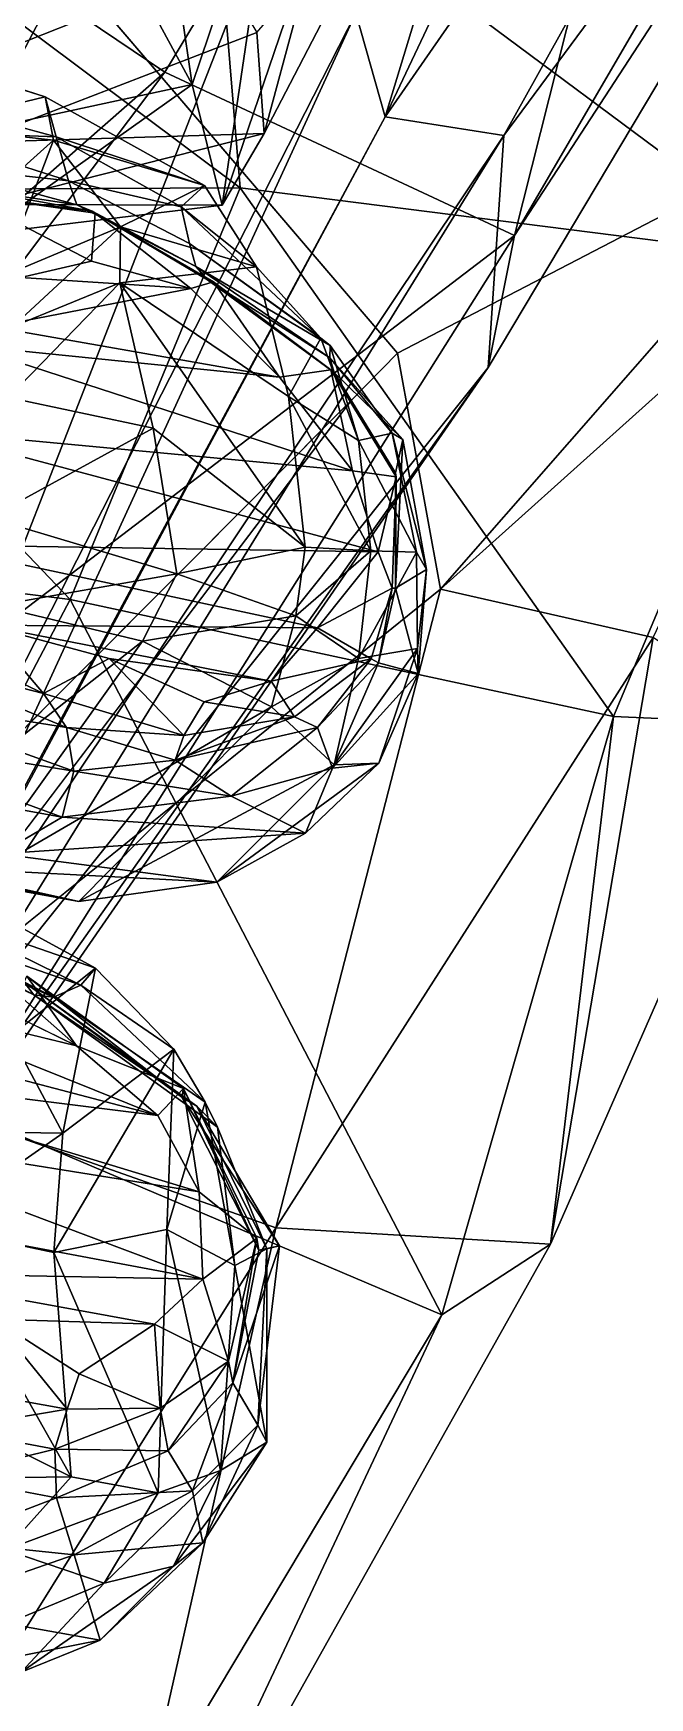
# Model space of a CAD drawing. Header units: metres. Extents: x -8 to 76, y -116 to 59.
# Drawn here: x 28.89 to 35.53, y -99.74 to -81.77 of the extents above; entities that cross this region are included whole.
import ezdxf

# ---------------------------------------------------------------- set-up
doc = ezdxf.new("R2010")
doc.units = ezdxf.units.M

msp = doc.modelspace()

# ---------------------------------------------------------------- linework, layer by layer
at = {"layer": 'jaw_lower_half'}
for points in [[(37.536, -70.228, -44.39), (30.308, -82.195, -47.654), (26.154, -79.391, -46.079)], [(37.536, -70.228, -44.39), (34.075, -83.957, -44.549), (30.308, -82.195, -47.654)], [(37.536, -70.228, -44.39), (40.73, -72.527, -41.909), (34.075, -83.957, -44.549)], [(32.681, -82.675, -20.097), (36.074, -71.516, -15.13), (32.364, -81.559, -15.783)], [(32.681, -82.675, -20.097), (37.698, -72.06, -18.638), (36.074, -71.516, -15.13)], [(39.739, -72.495, -25.278), (37.698, -72.06, -18.638), (32.681, -82.675, -20.097)], [(33.963, -82.878, -28.316), (39.739, -72.495, -25.278), (32.681, -82.675, -20.097)], [(40.799, -73.621, -37.372), (39.739, -72.495, -25.278), (33.963, -82.878, -28.316)], [(34.075, -83.957, -44.549), (40.73, -72.527, -41.909), (40.799, -73.621, -37.372)], [(33.794, -85.384, -40.682), (40.799, -73.621, -37.372), (33.963, -82.878, -28.316)], [(34.075, -83.957, -44.549), (40.799, -73.621, -37.372), (33.794, -85.384, -40.682)], [(26.154, -79.391, -46.079), (30.308, -82.195, -47.654), (18.667, -92.412, -48.655)], [(28.261, -79.35, -11.106), (26.623, -92.825, -12.296), (31.203, -81.089, -12.73)], [(32.364, -81.559, -15.783), (31.203, -81.089, -12.73), (26.623, -92.825, -12.296)], [(26.862, -93.553, -16.154), (32.364, -81.559, -15.783), (26.623, -92.825, -12.296)], [(32.681, -82.675, -20.097), (32.364, -81.559, -15.783), (26.862, -93.553, -16.154)], [(30.308, -82.195, -47.654), (22.119, -93.095, -49.733), (18.667, -92.412, -48.655)], [(30.308, -82.195, -47.654), (34.075, -83.957, -44.549), (22.119, -93.095, -49.733)], [(26.839, -93.538, -20.877), (32.681, -82.675, -20.097), (26.862, -93.553, -16.154)], [(33.963, -82.878, -28.316), (32.681, -82.675, -20.097), (26.839, -93.538, -20.877)], [(27.717, -93.005, -30.831), (33.963, -82.878, -28.316), (26.839, -93.538, -20.877)], [(33.794, -85.384, -40.682), (33.963, -82.878, -28.316), (27.717, -93.005, -30.831)], [(34.075, -83.957, -44.549), (26.869, -95.402, -46.458), (22.119, -93.095, -49.733)], [(26.869, -95.402, -46.458), (34.075, -83.957, -44.549), (33.794, -85.384, -40.682)], [(26.869, -95.402, -46.458), (33.794, -85.384, -40.682), (27.911, -93.697, -41.78)], [(27.911, -93.697, -41.78), (33.794, -85.384, -40.682), (27.717, -93.005, -30.831)]]:
    msp.add_3dface(points, dxfattribs=at)
at = {"layer": 'jaw_upper_half', "invisible_edges": 1}
for points in [[(32.314, -85.738, 35.957), (25.882, -77.105, 43.837), (26.31, -91.77, 36.527)], [(25.882, -77.105, 43.837), (32.314, -85.738, 35.957), (32.816, -85.228, 35.912)], [(32.314, -85.738, 35.957), (33.279, -87.776, 28.931), (32.816, -85.228, 35.912)], [(33.279, -87.776, 28.931), (32.314, -85.738, 35.957), (26.806, -93.01, 32.579)]]:
    msp.add_3dface(points, dxfattribs=at)
at = {"layer": 'jaw_upper_half'}
for points in [[(25.882, -77.105, 43.837), (32.816, -85.228, 35.912), (40.646, -81.152, 32.388)], [(37.915, -78.535, 10.093), (37.213, -84.215, 10.072), (30.788, -79.433, 12.568)], [(25.588, -79.296, 12.524), (31.118, -83.443, 12.285), (25.074, -83.47, 13.222)], [(25.588, -79.296, 12.524), (30.788, -79.433, 12.568), (31.118, -83.443, 12.285)], [(30.788, -79.433, 12.568), (37.213, -84.215, 10.072), (31.118, -83.443, 12.285)], [(40.646, -81.152, 32.388), (32.816, -85.228, 35.912), (33.279, -87.776, 28.931)], [(38.842, -81.411, 26.951), (40.646, -81.152, 32.388), (33.279, -87.776, 28.931)], [(35.571, -88.298, 22.414), (38.842, -81.411, 26.951), (33.279, -87.776, 28.931)], [(25.074, -83.47, 13.222), (29.287, -87.885, 12.97), (23.85, -87.208, 13.757)], [(31.118, -83.443, 12.285), (29.287, -87.885, 12.97), (25.074, -83.47, 13.222)], [(31.118, -83.443, 12.285), (35.144, -89.148, 11.155), (29.287, -87.885, 12.97)], [(31.118, -83.443, 12.285), (37.213, -84.215, 10.072), (35.144, -89.148, 11.155)], [(35.144, -89.148, 11.155), (37.213, -84.215, 10.072), (36.926, -89.229, 14.819)], [(32.314, -85.738, 35.957), (26.31, -91.77, 36.527), (26.806, -93.01, 32.579)], [(23.85, -87.208, 13.757), (29.287, -87.885, 12.97), (26.7, -92.806, 13.378)], [(31.505, -94.669, 23.713), (33.279, -87.776, 28.931), (26.806, -93.01, 32.579)], [(31.505, -94.669, 23.713), (35.571, -88.298, 22.414), (33.279, -87.776, 28.931)], [(29.287, -87.885, 12.97), (33.292, -95.607, 12.096), (26.7, -92.806, 13.378)], [(29.287, -87.885, 12.97), (35.144, -89.148, 11.155), (33.292, -95.607, 12.096)], [(34.465, -94.845, 15.208), (35.571, -88.298, 22.414), (31.505, -94.669, 23.713)], [(34.465, -94.845, 15.208), (36.926, -89.229, 14.819), (35.571, -88.298, 22.414)], [(33.292, -95.607, 12.096), (35.144, -89.148, 11.155), (34.465, -94.845, 15.208)], [(35.144, -89.148, 11.155), (36.926, -89.229, 14.819), (34.465, -94.845, 15.208)], [(26.7, -92.806, 13.378), (33.292, -95.607, 12.096), (28.631, -103.417, 14.636)], [(26.682, -102.4, 24.448), (31.505, -94.669, 23.713), (26.806, -93.01, 32.579)], [(29.441, -103.812, 17.046), (31.505, -94.669, 23.713), (26.682, -102.4, 24.448)], [(29.441, -103.812, 17.046), (34.465, -94.845, 15.208), (31.505, -94.669, 23.713)], [(33.292, -95.607, 12.096), (34.465, -94.845, 15.208), (29.441, -103.812, 17.046)], [(33.292, -95.607, 12.096), (29.441, -103.812, 17.046), (28.631, -103.417, 14.636)]]:
    msp.add_3dface(points, dxfattribs=at)
at = {"layer": 'teeth_lower_half'}
for points in [[(30.126, -79.101, -2.253), (29.579, -80.44, -2.172), (30.603, -82.327, -2.07)], [(30.126, -79.101, -2.253), (30.603, -82.327, -2.07), (31.516, -79.608, -2.472)], [(30.925, -83.629, -3.671), (31.516, -79.608, -2.472), (30.603, -82.327, -2.07)], [(30.925, -83.629, -3.671), (32.104, -80.163, -3.252), (31.516, -79.608, -2.472)], [(31.299, -81.765, -8.476), (32.925, -79.87, -5.666), (31.378, -82.857, -5.856)], [(31.378, -82.857, -5.856), (32.925, -79.87, -5.666), (32.104, -80.163, -3.252)], [(31.378, -82.857, -5.856), (32.104, -80.163, -3.252), (30.925, -83.629, -3.671)], [(29.579, -80.44, -2.172), (27.903, -81.427, -2.349), (28.332, -82.816, -2.412)], [(29.579, -80.44, -2.172), (28.332, -82.816, -2.412), (30.603, -82.327, -2.07)], [(30.864, -81.044, -10.291), (27.945, -82.201, -9.057), (27.832, -81.531, -11.276)], [(31.378, -82.857, -5.856), (28.22, -82.954, -7.241), (31.299, -81.765, -8.476)], [(30.925, -83.629, -3.671), (30.603, -82.327, -2.07), (28.325, -83.943, -2.985)], [(30.603, -82.327, -2.07), (28.332, -82.816, -2.412), (28.325, -83.943, -2.985)], [(31.378, -82.857, -5.856), (28.346, -83.622, -5.297), (28.22, -82.954, -7.241)], [(31.378, -82.857, -5.856), (30.925, -83.629, -3.671), (28.346, -83.622, -5.297)], [(30.925, -83.629, -3.671), (28.325, -83.943, -2.985), (28.346, -83.622, -5.297)]]:
    msp.add_3dface(points, dxfattribs=at)
at = {"layer": 'teeth_lower_half', "invisible_edges": 1}
for points in [[(30.864, -81.044, -10.291), (28.22, -82.954, -7.241), (27.945, -82.201, -9.057)], [(28.22, -82.954, -7.241), (30.864, -81.044, -10.291), (31.299, -81.765, -8.476)]]:
    msp.add_3dface(points, dxfattribs=at)
at = {"layer": 'teeth_upper_half'}
for points in [[(29.015, -82.459, 3.859), (27.72, -82.774, 0.581), (27.336, -81.928, 4.424)], [(29.136, -82.893, 5.517), (27.413, -82.425, 6.438), (27.605, -82.834, 8.284)], [(29.106, -82.927, 1.292), (27.72, -82.774, 0.581), (29.015, -82.459, 3.859)], [(30.735, -83.419, 3.157), (29.106, -82.927, 1.292), (29.015, -82.459, 3.859)], [(30.735, -83.419, 3.157), (29.015, -82.459, 3.859), (29.136, -82.893, 5.517)], [(29.106, -82.927, 1.292), (28.253, -83.692, 0.213), (27.72, -82.774, 0.581)], [(29.268, -83.366, 7.329), (29.136, -82.893, 5.517), (27.605, -82.834, 8.284)], [(29.268, -83.366, 7.329), (27.605, -82.834, 8.284), (27.81, -83.207, 9.77)], [(29.106, -82.927, 1.292), (28.547, -84.405, 0.062), (28.253, -83.692, 0.213)], [(29.827, -83.864, 1.199), (28.547, -84.405, 0.062), (29.106, -82.927, 1.292)], [(29.827, -83.864, 1.199), (29.106, -82.927, 1.292), (30.735, -83.419, 3.157)], [(30.484, -83.648, 5.288), (29.136, -82.893, 5.517), (29.268, -83.366, 7.329)], [(30.735, -83.419, 3.157), (29.136, -82.893, 5.517), (30.484, -83.648, 5.288)], [(29.357, -83.625, 9.217), (29.268, -83.366, 7.329), (27.81, -83.207, 9.77)], [(29.357, -83.625, 9.217), (27.81, -83.207, 9.77), (27.987, -83.416, 11.66)], [(30.573, -84.045, 7.136), (30.484, -83.648, 5.288), (29.268, -83.366, 7.329)], [(29.523, -83.693, 11.279), (27.987, -83.416, 11.66), (28.122, -83.51, 12.225)], [(29.523, -83.693, 11.279), (29.357, -83.625, 9.217), (27.987, -83.416, 11.66)], [(29.555, -83.715, 11.882), (28.122, -83.51, 12.225), (29.517, -84.234, 14.007)], [(29.555, -83.715, 11.882), (29.523, -83.693, 11.279), (28.122, -83.51, 12.225)], [(29.517, -84.234, 14.007), (28.122, -83.51, 12.225), (28.755, -84.411, 14.181)], [(31.296, -84.295, 2.745), (29.827, -83.864, 1.199), (30.735, -83.419, 3.157)], [(31.296, -84.295, 2.745), (30.735, -83.419, 3.157), (30.484, -83.648, 5.288)], [(30.641, -84.292, 9.025), (29.357, -83.625, 9.217), (29.523, -83.693, 11.279)], [(30.586, -84.529, 13.965), (29.555, -83.715, 11.882), (29.517, -84.234, 14.007)], [(30.766, -84.435, 11.083), (29.523, -83.693, 11.279), (29.555, -83.715, 11.882)], [(30.766, -84.435, 11.083), (30.641, -84.292, 9.025), (29.523, -83.693, 11.279)], [(30.83, -84.457, 12.095), (30.766, -84.435, 11.083), (29.555, -83.715, 11.882)], [(30.83, -84.457, 12.095), (29.555, -83.715, 11.882), (30.586, -84.529, 13.965)], [(31.99, -85.066, 4.9), (30.484, -83.648, 5.288), (30.573, -84.045, 7.136)], [(31.296, -84.295, 2.745), (30.484, -83.648, 5.288), (31.99, -85.066, 4.9)], [(29.827, -83.864, 1.199), (28.664, -84.942, -0.066), (28.547, -84.405, 0.062)], [(29.827, -83.864, 1.199), (29.82, -84.47, 1.01), (28.664, -84.942, -0.066)], [(29.82, -84.47, 1.01), (29.827, -83.864, 1.199), (31.296, -84.295, 2.745)], [(32.089, -85.145, 6.662), (31.99, -85.066, 4.9), (30.573, -84.045, 7.136)], [(32.089, -85.145, 6.662), (30.573, -84.045, 7.136), (30.641, -84.292, 9.025)], [(29.517, -84.234, 14.007), (28.755, -84.411, 14.181), (30.586, -84.529, 13.965)], [(28.755, -84.411, 14.181), (28.451, -84.943, 14.412), (30.586, -84.529, 13.965)], [(29.82, -84.47, 1.01), (31.296, -84.295, 2.745), (31.64, -85.695, 2.93)], [(32.089, -85.145, 6.662), (30.641, -84.292, 9.025), (32.087, -85.278, 8.648)], [(32.087, -85.278, 8.648), (30.641, -84.292, 9.025), (30.766, -84.435, 11.083)], [(32.132, -85.435, 10.777), (30.766, -84.435, 11.083), (30.83, -84.457, 12.095)], [(32.132, -85.435, 10.777), (32.087, -85.278, 8.648), (30.766, -84.435, 11.083)], [(31.64, -85.695, 2.93), (31.296, -84.295, 2.745), (31.99, -85.066, 4.9)], [(30.586, -84.529, 13.965), (28.451, -84.943, 14.412), (31.542, -85.488, 13.669)], [(29.82, -84.47, 1.01), (28.621, -85.707, -0.342), (28.664, -84.942, -0.066)], [(28.621, -85.707, -0.342), (29.82, -84.47, 1.01), (30.179, -86.036, 1.115)], [(29.82, -84.47, 1.01), (31.64, -85.695, 2.93), (31.821, -87.322, 3.048)], [(30.179, -86.036, 1.115), (29.82, -84.47, 1.01), (31.821, -87.322, 3.048)], [(30.83, -84.457, 12.095), (30.586, -84.529, 13.965), (31.542, -85.488, 13.669)], [(32.132, -85.435, 10.777), (30.83, -84.457, 12.095), (32.095, -85.406, 11.748)], [(32.095, -85.406, 11.748), (30.83, -84.457, 12.095), (31.542, -85.488, 13.669)], [(28.451, -84.943, 14.412), (28.168, -85.146, 14.458), (31.542, -85.488, 13.669)], [(28.168, -85.146, 14.458), (27.722, -86.065, 14.347), (32.33, -86.499, 13.519)], [(28.168, -85.146, 14.458), (32.33, -86.499, 13.519), (31.542, -85.488, 13.669)], [(31.64, -85.695, 2.93), (31.99, -85.066, 4.9), (32.393, -86.17, 4.728)], [(32.393, -86.17, 4.728), (31.99, -85.066, 4.9), (32.089, -85.145, 6.662)], [(32.758, -86.091, 6.675), (32.089, -85.145, 6.662), (32.087, -85.278, 8.648)], [(32.393, -86.17, 4.728), (32.089, -85.145, 6.662), (32.758, -86.091, 6.675)], [(32.758, -86.091, 6.675), (32.087, -85.278, 8.648), (32.871, -86.159, 8.717)], [(32.871, -86.159, 8.717), (32.087, -85.278, 8.648), (32.132, -85.435, 10.777)], [(32.095, -85.406, 11.748), (31.542, -85.488, 13.669), (32.33, -86.499, 13.519)], [(32.794, -86.52, 10.674), (32.132, -85.435, 10.777), (32.095, -85.406, 11.748)], [(32.794, -86.52, 10.674), (32.095, -85.406, 11.748), (32.802, -86.562, 11.275)], [(32.802, -86.562, 11.275), (32.095, -85.406, 11.748), (32.33, -86.499, 13.519)], [(32.871, -86.159, 8.717), (32.132, -85.435, 10.777), (32.794, -86.52, 10.674)], [(31.64, -85.695, 2.93), (32.393, -86.17, 4.728), (32.526, -87.363, 4.622)], [(31.821, -87.322, 3.048), (31.64, -85.695, 2.93), (32.526, -87.363, 4.622)], [(28.621, -85.707, -0.342), (30.179, -86.036, 1.115), (28.412, -87.005, -0.492)], [(30.179, -86.036, 1.115), (30.437, -87.611, 1.129), (28.412, -87.005, -0.492)], [(30.437, -87.611, 1.129), (30.179, -86.036, 1.115), (31.821, -87.322, 3.048)], [(27.722, -86.065, 14.347), (32.608, -87.372, 13.446), (32.33, -86.499, 13.519)], [(27.722, -86.065, 14.347), (27.772, -87.295, 14.321), (32.608, -87.372, 13.446)], [(32.393, -86.17, 4.728), (32.758, -86.091, 6.675), (33.018, -87.375, 6.641)], [(32.526, -87.363, 4.622), (32.393, -86.17, 4.728), (33.018, -87.375, 6.641)], [(32.758, -86.091, 6.675), (32.871, -86.159, 8.717), (33.128, -87.564, 8.688)], [(33.018, -87.375, 6.641), (32.758, -86.091, 6.675), (33.128, -87.564, 8.688)], [(32.871, -86.159, 8.717), (32.794, -86.52, 10.674), (32.795, -87.765, 10.717)], [(33.128, -87.564, 8.688), (32.871, -86.159, 8.717), (32.795, -87.765, 10.717)], [(32.802, -86.562, 11.275), (32.33, -86.499, 13.519), (32.608, -87.372, 13.446)], [(32.756, -87.766, 11.299), (32.802, -86.562, 11.275), (32.608, -87.372, 13.446)], [(32.795, -87.765, 10.717), (32.802, -86.562, 11.275), (32.756, -87.766, 11.299)], [(32.795, -87.765, 10.717), (32.794, -86.52, 10.674), (32.802, -86.562, 11.275)], [(28.412, -87.005, -0.492), (30.437, -87.611, 1.129), (28.474, -87.955, -0.193)], [(27.772, -87.295, 14.321), (28.37, -88.162, 14.054), (31.954, -88.192, 13.54)], [(32.608, -87.372, 13.446), (27.772, -87.295, 14.321), (31.954, -88.192, 13.54)], [(30.437, -87.611, 1.129), (31.821, -87.322, 3.048), (31.72, -88.062, 2.767)], [(31.72, -88.062, 2.767), (31.821, -87.322, 3.048), (32.526, -87.363, 4.622)], [(31.72, -88.062, 2.767), (32.526, -87.363, 4.622), (32.395, -88.525, 4.415)], [(32.756, -87.766, 11.299), (32.608, -87.372, 13.446), (31.954, -88.192, 13.54)], [(32.395, -88.525, 4.415), (32.526, -87.363, 4.622), (33.018, -87.375, 6.641)], [(32.395, -88.525, 4.415), (33.018, -87.375, 6.641), (33.029, -88.415, 6.362)], [(33.029, -88.415, 6.362), (33.018, -87.375, 6.641), (33.128, -87.564, 8.688)], [(28.474, -87.955, -0.193), (30.437, -87.611, 1.129), (30.065, -88.337, 0.818)], [(30.065, -88.337, 0.818), (30.437, -87.611, 1.129), (31.72, -88.062, 2.767)], [(33.039, -88.686, 8.564), (33.128, -87.564, 8.688), (32.795, -87.765, 10.717)], [(33.029, -88.415, 6.362), (33.128, -87.564, 8.688), (33.039, -88.686, 8.564)], [(32.53, -88.528, 11.352), (32.756, -87.766, 11.299), (31.954, -88.192, 13.54)], [(32.61, -88.569, 10.527), (32.756, -87.766, 11.299), (32.53, -88.528, 11.352)], [(32.61, -88.569, 10.527), (32.795, -87.765, 10.717), (32.756, -87.766, 11.299)], [(33.039, -88.686, 8.564), (32.795, -87.765, 10.717), (32.61, -88.569, 10.527)], [(28.474, -87.955, -0.193), (30.065, -88.337, 0.818), (27.517, -90.343, 0.964)], [(28.999, -88.902, 12.414), (28.37, -88.162, 14.054), (27.575, -88.225, 12.498)], [(29.707, -88.525, 13.974), (28.37, -88.162, 14.054), (28.999, -88.902, 12.414)], [(28.37, -88.162, 14.054), (29.707, -88.525, 13.974), (31.454, -88.768, 13.604)], [(31.954, -88.192, 13.54), (28.37, -88.162, 14.054), (31.454, -88.768, 13.604)], [(30.065, -88.337, 0.818), (31.72, -88.062, 2.767), (31.458, -89.044, 2.645)], [(32.53, -88.528, 11.352), (31.954, -88.192, 13.54), (31.454, -88.768, 13.604)], [(31.458, -89.044, 2.645), (31.72, -88.062, 2.767), (32.395, -88.525, 4.415)], [(28.999, -88.902, 12.414), (27.575, -88.225, 12.498), (27.332, -88.475, 11.57)], [(30.065, -88.337, 0.818), (28.21, -90.935, 1.885), (27.517, -90.343, 0.964)], [(30.065, -88.337, 0.818), (31.458, -89.044, 2.645), (28.21, -90.935, 1.885)], [(29.245, -89.269, 11.267), (27.332, -88.475, 11.57), (27.025, -88.911, 9.602)], [(29.245, -89.269, 11.267), (28.999, -88.902, 12.414), (27.332, -88.475, 11.57)], [(30.511, -89.356, 12.072), (29.707, -88.525, 13.974), (28.999, -88.902, 12.414)], [(30.732, -88.99, 13.692), (29.707, -88.525, 13.974), (30.511, -89.356, 12.072)], [(29.707, -88.525, 13.974), (30.732, -88.99, 13.692), (31.454, -88.768, 13.604)], [(32.53, -88.528, 11.352), (31.454, -88.768, 13.604), (31.706, -89.155, 11.886)], [(31.458, -89.044, 2.645), (32.395, -88.525, 4.415), (32.132, -89.673, 4.847)], [(32.53, -88.528, 11.352), (31.706, -89.155, 11.886), (31.952, -89.268, 10.745)], [(32.61, -88.569, 10.527), (32.53, -88.528, 11.352), (31.952, -89.268, 10.745)], [(32.115, -89.707, 8.861), (32.61, -88.569, 10.527), (31.952, -89.268, 10.745)], [(33.039, -88.686, 8.564), (32.61, -88.569, 10.527), (32.115, -89.707, 8.861)], [(32.395, -88.525, 4.415), (33.029, -88.415, 6.362), (32.132, -89.673, 4.847)], [(32.132, -89.673, 4.847), (33.029, -88.415, 6.362), (32.615, -89.652, 6.693)], [(32.615, -89.652, 6.693), (33.029, -88.415, 6.362), (33.039, -88.686, 8.564)], [(32.615, -89.652, 6.693), (33.039, -88.686, 8.564), (32.115, -89.707, 8.861)], [(29.324, -89.739, 9.224), (27.025, -88.911, 9.602), (26.657, -89.3, 7.955)], [(29.324, -89.739, 9.224), (29.245, -89.269, 11.267), (27.025, -88.911, 9.602)], [(30.511, -89.356, 12.072), (28.999, -88.902, 12.414), (29.245, -89.269, 11.267)], [(31.706, -89.155, 11.886), (31.454, -88.768, 13.604), (30.732, -88.99, 13.692)], [(31.458, -89.044, 2.645), (29.378, -91.145, 3.338), (28.21, -90.935, 1.885)], [(31.458, -89.044, 2.645), (32.132, -89.673, 4.847), (29.378, -91.145, 3.338)], [(31.706, -89.155, 11.886), (30.732, -88.99, 13.692), (30.511, -89.356, 12.072)], [(30.511, -89.356, 12.072), (29.245, -89.269, 11.267), (30.417, -89.622, 10.981)], [(30.417, -89.622, 10.981), (29.245, -89.269, 11.267), (29.324, -89.739, 9.224)], [(31.952, -89.268, 10.745), (31.706, -89.155, 11.886), (30.417, -89.622, 10.981)], [(31.706, -89.155, 11.886), (30.511, -89.356, 12.072), (30.417, -89.622, 10.981)], [(31.952, -89.268, 10.745), (30.417, -89.622, 10.981), (31.022, -90.01, 9.033)], [(32.115, -89.707, 8.861), (31.952, -89.268, 10.745), (31.022, -90.01, 9.033)], [(29.199, -90.235, 7.678), (26.657, -89.3, 7.955), (25.907, -89.64, 6.133)], [(29.324, -89.739, 9.224), (26.657, -89.3, 7.955), (29.199, -90.235, 7.678)], [(29.199, -90.235, 7.678), (25.907, -89.64, 6.133), (28.523, -90.632, 5.891)], [(31.022, -90.01, 9.033), (30.417, -89.622, 10.981), (29.324, -89.739, 9.224)], [(32.615, -89.652, 6.693), (30.866, -90.938, 5.435), (32.132, -89.673, 4.847)], [(30.866, -90.938, 5.435), (32.615, -89.652, 6.693), (31.822, -90.409, 6.811)], [(32.615, -89.652, 6.693), (32.115, -89.707, 8.861), (31.822, -90.409, 6.811)], [(31.022, -90.01, 9.033), (29.324, -89.739, 9.224), (29.199, -90.235, 7.678)], [(32.132, -89.673, 4.847), (30.866, -90.938, 5.435), (29.378, -91.145, 3.338)], [(32.115, -89.707, 8.861), (31.022, -90.01, 9.033), (31.822, -90.409, 6.811)], [(31.822, -90.409, 6.811), (31.022, -90.01, 9.033), (29.199, -90.235, 7.678)], [(31.822, -90.409, 6.811), (29.199, -90.235, 7.678), (28.523, -90.632, 5.891)], [(29.378, -91.145, 3.338), (26.246, -90.45, 1.956), (28.21, -90.935, 1.885)], [(29.378, -91.145, 3.338), (27.423, -90.758, 4.106), (26.246, -90.45, 1.956)], [(31.822, -90.409, 6.811), (28.523, -90.632, 5.891), (30.866, -90.938, 5.435)], [(30.866, -90.938, 5.435), (28.523, -90.632, 5.891), (27.423, -90.758, 4.106)], [(30.866, -90.938, 5.435), (27.423, -90.758, 4.106), (29.378, -91.145, 3.338)], [(29.558, -91.865, 3.153), (27.858, -90.938, 4.408), (27.755, -91.24, 6.178)], [(29.558, -91.865, 3.153), (28.646, -92.597, 1.267), (27.858, -90.938, 4.408)], [(29.4, -92.051, 5.616), (27.755, -91.24, 6.178), (27.712, -91.458, 7.894)], [(29.558, -91.865, 3.153), (27.755, -91.24, 6.178), (29.4, -92.051, 5.616)], [(28.894, -92.153, 9.336), (27.395, -91.433, 9.776), (27.338, -91.328, 11.353)], [(28.894, -92.153, 9.336), (27.338, -91.328, 11.353), (28.79, -92.019, 10.893)], [(29.105, -92.179, 7.48), (27.712, -91.458, 7.894), (27.395, -91.433, 9.776)], [(29.105, -92.179, 7.48), (27.395, -91.433, 9.776), (28.894, -92.153, 9.336)], [(29.4, -92.051, 5.616), (27.712, -91.458, 7.894), (29.105, -92.179, 7.48)], [(27.61, -91.85, 14.337), (29.355, -92.706, 13.883), (28.716, -92.14, 14.069)], [(28.646, -92.597, 1.267), (29.558, -91.865, 3.153), (29.207, -93.649, 1.604)], [(29.355, -92.706, 13.883), (28.82, -91.951, 11.716), (28.716, -92.14, 14.069)], [(30.491, -93.259, 10.591), (28.79, -92.019, 10.893), (28.82, -91.951, 11.716)], [(30.508, -93.166, 11.771), (28.82, -91.951, 11.716), (29.355, -92.706, 13.883)], [(30.508, -93.166, 11.771), (30.491, -93.259, 10.591), (28.82, -91.951, 11.716)], [(29.207, -93.649, 1.604), (29.558, -91.865, 3.153), (30.402, -92.739, 3.976)], [(30.402, -92.739, 3.976), (29.558, -91.865, 3.153), (29.4, -92.051, 5.616)], [(26.851, -92.095, 14.554), (26.536, -92.487, 14.657), (30.231, -93.455, 13.833)], [(26.851, -92.095, 14.554), (30.231, -93.455, 13.833), (29.355, -92.706, 13.883)], [(30.653, -93.356, 9.077), (28.894, -92.153, 9.336), (28.79, -92.019, 10.893)], [(30.653, -93.356, 9.077), (28.79, -92.019, 10.893), (30.491, -93.259, 10.591)], [(30.876, -93.581, 7.087), (28.894, -92.153, 9.336), (30.653, -93.356, 9.077)], [(30.741, -93.313, 5.036), (29.4, -92.051, 5.616), (29.105, -92.179, 7.48)], [(30.402, -92.739, 3.976), (29.4, -92.051, 5.616), (30.741, -93.313, 5.036)], [(26.536, -92.487, 14.657), (26.379, -92.974, 14.774), (30.231, -93.455, 13.833)], [(28.646, -92.597, 1.267), (29.207, -93.649, 1.604), (28.021, -93.63, 0.574)], [(30.508, -93.166, 11.771), (29.355, -92.706, 13.883), (30.231, -93.455, 13.833)], [(29.111, -94.935, 1.63), (29.207, -93.649, 1.604), (30.402, -92.739, 3.976)], [(29.111, -94.935, 1.63), (30.402, -92.739, 3.976), (30.328, -94.689, 3.159)], [(30.328, -94.689, 3.159), (30.402, -92.739, 3.976), (30.741, -93.313, 5.036)], [(26.379, -92.974, 14.774), (26.375, -93.589, 14.98), (30.676, -94.28, 13.919)], [(26.379, -92.974, 14.774), (30.676, -94.28, 13.919), (30.231, -93.455, 13.833)], [(30.508, -93.166, 11.771), (30.231, -93.455, 13.833), (30.676, -94.28, 13.919)], [(31.321, -94.91, 10.827), (30.491, -93.259, 10.591), (30.508, -93.166, 11.771)], [(31.298, -94.781, 11.584), (30.508, -93.166, 11.771), (30.676, -94.28, 13.919)], [(31.321, -94.91, 10.827), (30.508, -93.166, 11.771), (31.298, -94.781, 11.584)], [(30.328, -94.689, 3.159), (30.741, -93.313, 5.036), (31.063, -95.075, 5.257)], [(31.544, -94.864, 9.218), (30.653, -93.356, 9.077), (30.491, -93.259, 10.591)], [(31.544, -94.864, 9.218), (30.491, -93.259, 10.591), (31.321, -94.91, 10.827)], [(31.407, -94.896, 7.176), (30.876, -93.581, 7.087), (30.653, -93.356, 9.077)], [(31.407, -94.896, 7.176), (30.653, -93.356, 9.077), (31.544, -94.864, 9.218)], [(31.063, -95.075, 5.257), (30.741, -93.313, 5.036), (30.876, -93.581, 7.087)], [(26.375, -93.589, 14.98), (30.716, -95.222, 14.159), (30.676, -94.28, 13.919)], [(26.375, -93.589, 14.98), (26.54, -94.438, 15.194), (30.716, -95.222, 14.159)], [(31.063, -95.075, 5.257), (30.876, -93.581, 7.087), (31.407, -94.896, 7.176)], [(28.021, -93.63, 0.574), (29.207, -93.649, 1.604), (27.769, -94.653, 0.265)], [(27.769, -94.653, 0.265), (29.207, -93.649, 1.604), (29.111, -94.935, 1.63)], [(31.298, -94.781, 11.584), (30.676, -94.28, 13.919), (30.716, -95.222, 14.159)], [(26.54, -94.438, 15.194), (27.157, -95.156, 15.159), (30.716, -95.222, 14.159)], [(27.769, -94.653, 0.265), (29.296, -97.356, 2.157), (28.074, -96.748, 0.998)], [(27.769, -94.653, 0.265), (29.111, -94.935, 1.63), (29.296, -97.356, 2.157)], [(29.111, -94.935, 1.63), (30.328, -94.689, 3.159), (30.235, -97.53, 3.829)], [(30.235, -97.53, 3.829), (30.328, -94.689, 3.159), (30.906, -97.288, 5.608)], [(30.328, -94.689, 3.159), (31.063, -95.075, 5.257), (30.906, -97.288, 5.608)], [(31.298, -94.781, 11.584), (30.716, -95.222, 14.159), (30.992, -96.11, 12.166)], [(31.04, -96.343, 11.169), (31.298, -94.781, 11.584), (30.992, -96.11, 12.166)], [(31.04, -96.343, 11.169), (31.321, -94.91, 10.827), (31.298, -94.781, 11.584)], [(31.544, -94.864, 9.218), (31.321, -94.91, 10.827), (31.04, -96.343, 11.169)], [(31.309, -96.8, 9.66), (31.544, -94.864, 9.218), (31.04, -96.343, 11.169)], [(31.407, -94.896, 7.176), (31.544, -94.864, 9.218), (31.309, -96.8, 9.66)], [(29.296, -97.356, 2.157), (29.111, -94.935, 1.63), (30.235, -97.53, 3.829)], [(31.063, -95.075, 5.257), (31.407, -94.896, 7.176), (31.406, -96.982, 7.553)], [(31.406, -96.982, 7.553), (31.407, -94.896, 7.176), (31.309, -96.8, 9.66)], [(27.157, -95.156, 15.159), (28.464, -95.654, 14.983), (30.196, -95.709, 14.432)], [(30.716, -95.222, 14.159), (27.157, -95.156, 15.159), (30.196, -95.709, 14.432)], [(30.992, -96.11, 12.166), (30.716, -95.222, 14.159), (30.196, -95.709, 14.432)], [(30.906, -97.288, 5.608), (31.063, -95.075, 5.257), (31.406, -96.982, 7.553)], [(29.254, -96.627, 13.078), (28.464, -95.654, 14.983), (28.175, -96.434, 13.45)], [(29.383, -96.244, 14.649), (28.464, -95.654, 14.983), (29.254, -96.627, 13.078)], [(30.196, -95.709, 14.432), (28.464, -95.654, 14.983), (29.383, -96.244, 14.649)], [(30.255, -96.617, 12.779), (30.196, -95.709, 14.432), (29.383, -96.244, 14.649)], [(30.992, -96.11, 12.166), (30.196, -95.709, 14.432), (30.255, -96.617, 12.779)], [(30.992, -96.11, 12.166), (30.255, -96.617, 12.779), (30.341, -97.077, 11.238)], [(30.341, -97.077, 11.238), (31.04, -96.343, 11.169), (30.992, -96.11, 12.166)], [(30.255, -96.617, 12.779), (29.383, -96.244, 14.649), (29.254, -96.627, 13.078)], [(29.254, -96.627, 13.078), (28.175, -96.434, 13.45), (27.969, -96.842, 12.136)], [(30.604, -97.507, 9.851), (31.04, -96.343, 11.169), (30.341, -97.077, 11.238)], [(31.309, -96.8, 9.66), (31.04, -96.343, 11.169), (30.604, -97.507, 9.851)], [(29.254, -96.627, 13.078), (27.969, -96.842, 12.136), (29.122, -97.06, 11.767)], [(30.341, -97.077, 11.238), (30.255, -96.617, 12.779), (29.122, -97.06, 11.767)], [(30.255, -96.617, 12.779), (29.254, -96.627, 13.078), (29.122, -97.06, 11.767)], [(28.074, -96.748, 0.998), (29.296, -97.356, 2.157), (27.396, -97.383, 0.91)], [(30.718, -98.07, 8.272), (31.309, -96.8, 9.66), (30.604, -97.507, 9.851)], [(31.406, -96.982, 7.553), (31.309, -96.8, 9.66), (30.718, -98.07, 8.272)], [(29.122, -97.06, 11.767), (27.969, -96.842, 12.136), (27.928, -97.353, 10.591)], [(30.4, -98.32, 5.829), (30.906, -97.288, 5.608), (31.406, -96.982, 7.553)], [(30.4, -98.32, 5.829), (31.406, -96.982, 7.553), (30.718, -98.07, 8.272)], [(29.14, -97.585, 10.255), (29.122, -97.06, 11.767), (27.928, -97.353, 10.591)], [(30.341, -97.077, 11.238), (29.122, -97.06, 11.767), (29.14, -97.585, 10.255)], [(30.604, -97.507, 9.851), (30.341, -97.077, 11.238), (29.14, -97.585, 10.255)], [(27.396, -97.383, 0.91), (29.296, -97.356, 2.157), (28.592, -98.145, 2.246)], [(29.14, -97.585, 10.255), (27.928, -97.353, 10.591), (27.917, -98.052, 8.965)], [(28.592, -98.145, 2.246), (29.296, -97.356, 2.157), (30.235, -97.53, 3.829)], [(29.651, -98.506, 3.957), (30.235, -97.53, 3.829), (30.906, -97.288, 5.608)], [(29.651, -98.506, 3.957), (30.906, -97.288, 5.608), (30.4, -98.32, 5.829)], [(28.592, -98.145, 2.246), (30.235, -97.53, 3.829), (29.651, -98.506, 3.957)], [(30.604, -97.507, 9.851), (29.14, -97.585, 10.255), (29.328, -98.198, 8.59)], [(30.718, -98.07, 8.272), (30.604, -97.507, 9.851), (29.328, -98.198, 8.59)], [(29.328, -98.198, 8.59), (29.14, -97.585, 10.255), (27.917, -98.052, 8.965)], [(29.328, -98.198, 8.59), (27.917, -98.052, 8.965), (27.676, -98.775, 7.185)], [(30.718, -98.07, 8.272), (29.328, -98.198, 8.59), (29.61, -99.121, 6.371)], [(30.4, -98.32, 5.829), (30.718, -98.07, 8.272), (29.61, -99.121, 6.371)], [(28.592, -98.145, 2.246), (29.651, -98.506, 3.957), (27.023, -99.6, 2.643)], [(29.61, -99.121, 6.371), (29.328, -98.198, 8.59), (27.676, -98.775, 7.185)], [(29.651, -98.506, 3.957), (30.4, -98.32, 5.829), (28.758, -99.465, 4.358)], [(30.4, -98.32, 5.829), (29.61, -99.121, 6.371), (28.758, -99.465, 4.358)], [(29.651, -98.506, 3.957), (28.758, -99.465, 4.358), (27.023, -99.6, 2.643)], [(29.61, -99.121, 6.371), (27.676, -98.775, 7.185), (27.365, -99.563, 4.769)], [(29.61, -99.121, 6.371), (27.365, -99.563, 4.769), (28.758, -99.465, 4.358)]]:
    msp.add_3dface(points, dxfattribs=at)
at = {"layer": 'teeth_upper_half', "invisible_edges": 1}
for points in [[(27.413, -82.425, 6.438), (29.015, -82.459, 3.859), (27.336, -81.928, 4.424)], [(29.015, -82.459, 3.859), (27.413, -82.425, 6.438), (29.136, -82.893, 5.517)], [(29.357, -83.625, 9.217), (30.573, -84.045, 7.136), (29.268, -83.366, 7.329)], [(30.573, -84.045, 7.136), (29.357, -83.625, 9.217), (30.641, -84.292, 9.025)], [(27.61, -91.85, 14.337), (26.851, -92.095, 14.554), (29.355, -92.706, 13.883)], [(30.876, -93.581, 7.087), (29.105, -92.179, 7.48), (28.894, -92.153, 9.336)], [(29.105, -92.179, 7.48), (30.876, -93.581, 7.087), (30.741, -93.313, 5.036)]]:
    msp.add_3dface(points, dxfattribs=at)

doc.saveas('drawing.dxf')
